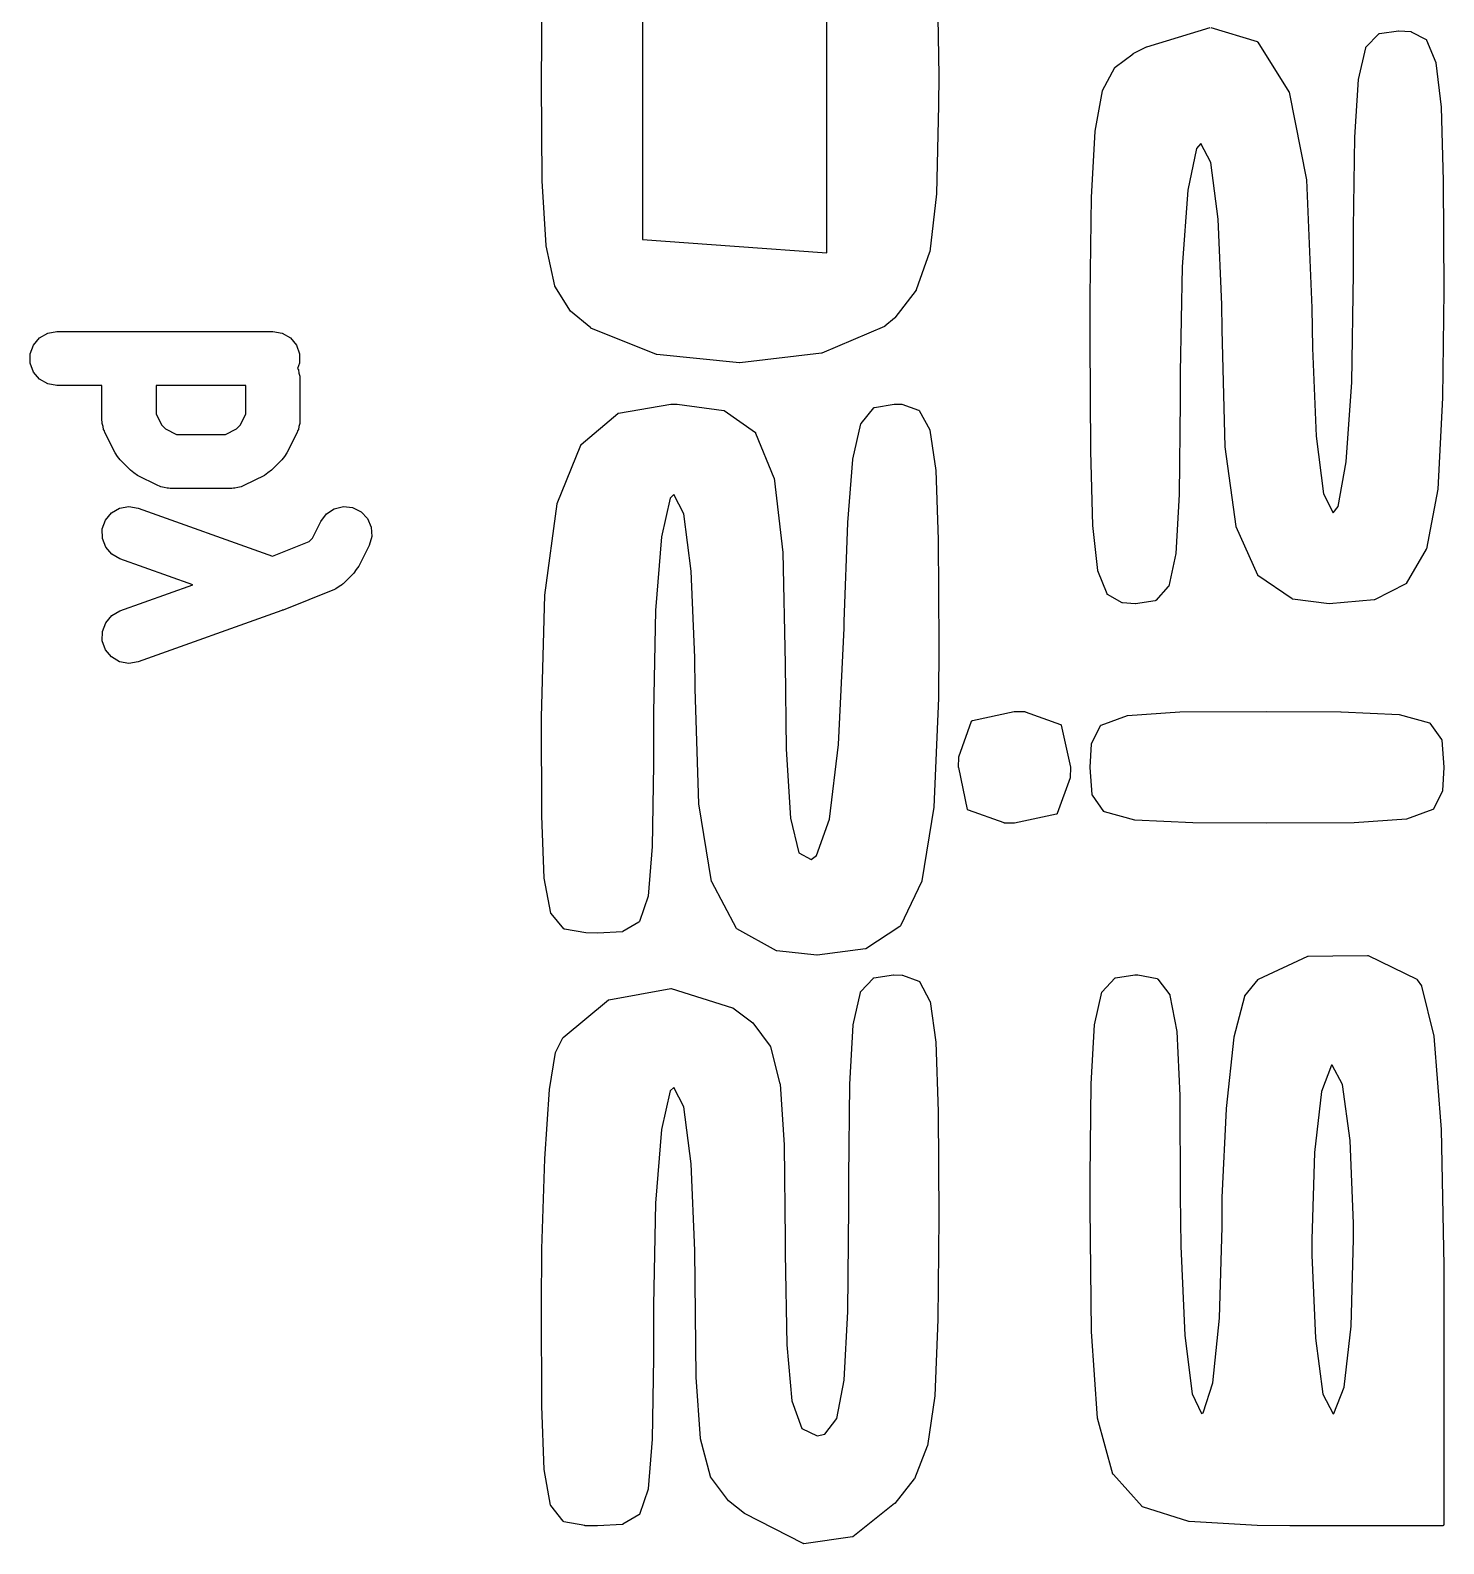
# Model space of a CAD drawing. Extents: x 91.3 to 189.8, y -113.5 to -60.4.
# Drawn here: x 112.87 to 119.41, y -92.52 to -85.52 of the extents above; entities that cross this region are included whole.
import ezdxf

# ---------------------------------------------------------------- set-up
doc = ezdxf.new("R2010")
doc.units = 0
doc.header["$MEASUREMENT"] = 0
doc.layers.add('BLACK', color=7, linetype='CONTINUOUS')

msp = doc.modelspace()

# ---------------------------------------------------------------- linework, layer by layer
at = {"layer": 'Black'}
for p, q in [((116.554, -86.5451), (116.554, -84.9069)), ((115.7, -84.9687), (115.7, -86.4833)), ((117.065, -85.2706), (117.072, -85.7259)), ((115.233, -85.7536), (115.237, -85.3755)), ((118.035, -85.5917), (118.328, -85.5029)), ((118.331, -85.5029), (118.546, -85.568)), ((119.111, -85.5307), (119.2, -85.5179)), ((119.2, -85.5179), (119.201, -85.5178)), ((119.2, -85.5179), (119.2, -85.5179)), ((119.201, -85.5178), (119.257, -85.5214)), ((118.546, -85.568), (118.546, -85.568)), ((118.546, -85.568), (118.546, -85.568)), ((118.546, -85.568), (118.546, -85.5684)), ((118.546, -85.5684), (118.547, -85.5688)), ((118.547, -85.5688), (118.547, -85.5688)), ((118.547, -85.5688), (118.547, -85.5689)), ((118.547, -85.5689), (118.548, -85.5695)), ((118.548, -85.5695), (118.548, -85.5701)), ((118.548, -85.5701), (118.548, -85.5701)), ((118.548, -85.5701), (118.548, -85.5701)), ((118.548, -85.5701), (118.692, -85.7999)), ((119.049, -85.5942), (119.108, -85.5322)), ((119.108, -85.5318), (119.109, -85.5313)), ((119.108, -85.5322), (119.108, -85.5318)), ((119.109, -85.5312), (119.11, -85.531)), ((119.109, -85.5313), (119.109, -85.5312)), ((119.109, -85.5312), (119.109, -85.5312)), ((119.11, -85.531), (119.111, -85.5307)), ((119.257, -85.5214), (119.257, -85.5215)), ((119.257, -85.5215), (119.257, -85.5215)), ((119.257, -85.5215), (119.258, -85.5217)), ((119.258, -85.5217), (119.258, -85.5218)), ((119.258, -85.5218), (119.258, -85.5219)), ((119.258, -85.5219), (119.259, -85.522)), ((119.259, -85.522), (119.327, -85.5584)), ((119.327, -85.5584), (119.328, -85.5589)), ((119.328, -85.5589), (119.328, -85.5594)), ((119.328, -85.5594), (119.328, -85.5594)), ((119.328, -85.5594), (119.328, -85.5594)), ((119.328, -85.5594), (119.329, -85.5602)), ((119.329, -85.5602), (119.329, -85.5609)), ((119.329, -85.5609), (119.372, -85.6646)), ((117.888, -85.6868), (117.972, -85.624)), ((117.972, -85.6235), (118.034, -85.592)), ((117.972, -85.6238), (117.972, -85.6235)), ((117.972, -85.624), (117.972, -85.6238)), ((118.034, -85.5919), (118.035, -85.5917)), ((118.034, -85.592), (118.034, -85.5919)), ((119.014, -85.7428), (119.048, -85.5965)), ((119.048, -85.5961), (119.049, -85.5957)), ((119.048, -85.5965), (119.048, -85.5961)), ((119.049, -85.5946), (119.049, -85.5942)), ((119.049, -85.5949), (119.049, -85.5946)), ((119.049, -85.5953), (119.049, -85.5949)), ((119.049, -85.5957), (119.049, -85.5953)), ((117.072, -85.726), (117.071, -85.8611)), ((117.072, -85.7259), (117.072, -85.726)), ((117.072, -85.726), (117.072, -85.726)), ((117.83, -85.7948), (117.886, -85.6884)), ((117.886, -85.6883), (117.887, -85.688)), ((117.886, -85.6884), (117.886, -85.6883)), ((117.887, -85.6871), (117.888, -85.687)), ((117.887, -85.6876), (117.887, -85.6871)), ((117.887, -85.688), (117.887, -85.6876)), ((117.888, -85.687), (117.888, -85.6868)), ((119.372, -85.6646), (119.373, -85.6653)), ((119.373, -85.6653), (119.373, -85.666)), ((119.373, -85.666), (119.397, -85.8711)), ((115.233, -85.7537), (115.233, -85.7536)), ((115.233, -85.7536), (115.233, -85.7536)), ((115.237, -86.212), (115.233, -85.7537)), ((117.796, -85.9829), (117.83, -85.7963)), ((117.83, -85.7955), (117.83, -85.7948)), ((117.83, -85.7963), (117.83, -85.7955)), ((118.692, -85.7999), (118.692, -85.8)), ((118.692, -85.8), (118.692, -85.8)), ((118.692, -85.8), (118.693, -85.8008)), ((118.693, -85.8008), (118.693, -85.8016)), ((118.997, -86.0093), (119.014, -85.7436)), ((119.014, -85.7432), (119.014, -85.7428)), ((119.014, -85.7436), (119.014, -85.7432)), ((117.071, -85.8612), (117.061, -86.272)), ((117.071, -85.8611), (117.071, -85.8612)), ((117.071, -85.8612), (117.071, -85.8612)), ((118.693, -85.8016), (118.693, -85.8016)), ((118.693, -85.8016), (118.693, -85.8016)), ((118.693, -85.8016), (118.774, -86.2071)), ((119.397, -85.8711), (119.396, -85.8713)), ((119.396, -85.8713), (119.397, -85.8715)), ((119.397, -85.8715), (119.407, -86.2119)), ((117.779, -86.287), (117.796, -85.9835)), ((117.796, -85.9832), (117.796, -85.9829)), ((117.796, -85.9835), (117.796, -85.9832)), ((118.992, -86.4297), (118.997, -86.0095)), ((118.997, -86.0094), (118.997, -86.0093)), ((118.997, -86.0095), (118.997, -86.0094)), ((118.264, -86.0618), (118.225, -86.2547)), ((118.285, -86.0394), (118.264, -86.0618)), ((118.331, -86.1279), (118.285, -86.0394)), ((118.365, -86.3899), (118.331, -86.1279)), ((115.237, -86.2121), (115.237, -86.212)), ((115.237, -86.2122), (115.237, -86.2121)), ((115.254, -86.5118), (115.237, -86.2122)), ((118.774, -86.2071), (118.774, -86.2075)), ((118.774, -86.2075), (118.774, -86.2078)), ((118.774, -86.2078), (118.799, -86.7998)), ((119.407, -86.2119), (119.407, -86.212)), ((119.407, -86.212), (119.407, -86.212)), ((119.407, -86.212), (119.409, -86.7217)), ((117.061, -86.2724), (117.03, -86.5409)), ((117.061, -86.272), (117.061, -86.2722)), ((117.061, -86.2722), (117.061, -86.2724)), ((117.773, -86.7444), (117.779, -86.2872)), ((117.779, -86.2871), (117.779, -86.287)), ((117.779, -86.2872), (117.779, -86.2871)), ((118.225, -86.2547), (118.199, -86.6095)), ((118.382, -86.7847), (118.365, -86.3899)), ((118.992, -86.4298), (118.992, -86.4297)), ((118.992, -86.4297), (118.992, -86.4297)), ((118.992, -86.6404), (118.992, -86.4298)), ((115.7, -86.4833), (116.127, -86.5143)), ((115.255, -86.5122), (115.254, -86.5118)), ((115.255, -86.5126), (115.255, -86.5122)), ((115.295, -86.6978), (115.255, -86.5126)), ((116.127, -86.5143), (116.554, -86.5451)), ((117.029, -86.542), (116.968, -86.7165)), ((117.03, -86.5409), (117.029, -86.5415)), ((117.029, -86.5415), (117.029, -86.542)), ((118.199, -86.6095), (118.189, -87.0976)), ((118.983, -87.1444), (118.992, -86.6404)), ((115.295, -86.6987), (115.295, -86.6978)), ((115.295, -86.6994), (115.295, -86.6987)), ((115.367, -86.8146), (115.295, -86.6994)), ((116.967, -86.7179), (116.868, -86.8467)), ((116.968, -86.7172), (116.967, -86.7179)), ((116.968, -86.7165), (116.968, -86.7172)), ((117.773, -86.9488), (117.773, -86.7444)), ((117.773, -86.7444), (117.773, -86.7444)), ((117.773, -86.7444), (117.773, -86.7444)), ((119.409, -86.7217), (119.404, -87.2155)), ((119.409, -86.7217), (119.409, -86.7217)), ((119.409, -86.7217), (119.409, -86.7217)), ((115.367, -86.8152), (115.367, -86.8146)), ((115.368, -86.8158), (115.367, -86.8152)), ((115.461, -86.8925), (115.368, -86.8158)), ((116.867, -86.8474), (116.822, -86.8855)), ((116.868, -86.8467), (116.867, -86.847)), ((116.867, -86.847), (116.867, -86.8474)), ((118.383, -86.9011), (118.382, -86.7847)), ((118.799, -86.7998), (118.799, -86.7999)), ((118.799, -86.7999), (118.799, -86.8)), ((118.799, -86.8), (118.801, -86.9864)), ((112.91, -86.939), (112.948, -86.9173)), ((112.948, -86.9173), (112.99, -86.9098)), ((112.99, -86.9098), (113.99, -86.9098)), ((113.99, -86.9098), (114.033, -86.9173)), ((114.033, -86.9173), (114.071, -86.939)), ((115.461, -86.8929), (115.461, -86.8925)), ((115.462, -86.8933), (115.461, -86.8929)), ((115.766, -87.0163), (115.462, -86.8933)), ((116.821, -86.8863), (116.53, -87.0101)), ((116.822, -86.8859), (116.821, -86.8863)), ((116.822, -86.8855), (116.822, -86.8859)), ((118.383, -86.9012), (118.383, -86.9011)), ((118.397, -87.4427), (118.383, -86.9012)), ((118.383, -86.9012), (118.383, -86.9012)), ((112.867, -87.0131), (112.882, -86.9723)), ((112.882, -86.9723), (112.91, -86.939)), ((114.071, -86.939), (114.099, -86.9723)), ((114.099, -86.9723), (114.113, -87.0131)), ((117.775, -87.4626), (117.773, -86.9488)), ((117.773, -86.9488), (117.773, -86.9488)), ((117.773, -86.9488), (117.773, -86.9488)), ((118.801, -86.9864), (118.818, -87.3937)), ((112.867, -87.0565), (112.867, -87.0131)), ((112.882, -87.0973), (112.867, -87.0565)), ((114.113, -87.0565), (114.104, -87.0813)), ((114.113, -87.0131), (114.113, -87.0565)), ((115.767, -87.0164), (115.766, -87.0163)), ((115.767, -87.0166), (115.767, -87.0164)), ((116.15, -87.0547), (115.767, -87.0166)), ((116.151, -87.0546), (116.15, -87.0546)), ((116.15, -87.0546), (116.15, -87.0547)), ((116.529, -87.0104), (116.151, -87.0546)), ((116.53, -87.0102), (116.529, -87.0104)), ((116.53, -87.0101), (116.53, -87.0102)), ((112.91, -87.1305), (112.882, -87.0973)), ((112.948, -87.1522), (112.91, -87.1305)), ((114.104, -87.0813), (114.108, -87.0872)), ((114.108, -87.0872), (114.11, -87.1017)), ((114.11, -87.1017), (114.115, -87.1157)), ((114.115, -87.1157), (114.114, -87.1229)), ((114.114, -87.1229), (114.115, -87.13)), ((114.115, -87.13), (114.115, -87.3205)), ((118.189, -87.0976), (118.189, -87.2312)), ((112.99, -87.1598), (112.948, -87.1522)), ((113.199, -87.1598), (112.99, -87.1598)), ((113.199, -87.3205), (113.199, -87.1598)), ((113.449, -87.1598), (113.449, -87.291)), ((113.865, -87.1598), (113.449, -87.1598)), ((113.865, -87.291), (113.865, -87.1598)), ((118.958, -87.5131), (118.983, -87.1444)), ((115.589, -87.2875), (115.832, -87.2451)), ((115.832, -87.2451), (115.833, -87.2451)), ((115.833, -87.2451), (115.833, -87.245)), ((115.833, -87.245), (115.86, -87.2452)), ((115.86, -87.2452), (115.86, -87.2453)), ((115.86, -87.2453), (115.861, -87.2452)), ((115.861, -87.2452), (116.077, -87.2746)), ((116.712, -87.3345), (116.772, -87.2627)), ((116.772, -87.2626), (116.773, -87.2619)), ((116.772, -87.2627), (116.772, -87.2626)), ((116.772, -87.2627), (116.772, -87.2627)), ((116.773, -87.2619), (116.774, -87.2615)), ((116.774, -87.2615), (116.775, -87.2612)), ((116.774, -87.2615), (116.774, -87.2615)), ((116.774, -87.2615), (116.774, -87.2615)), ((116.775, -87.2609), (116.866, -87.2451)), ((116.775, -87.2612), (116.775, -87.2609)), ((116.775, -87.2609), (116.775, -87.2609)), ((116.775, -87.2609), (116.775, -87.2609)), ((116.866, -87.2451), (116.867, -87.2451)), ((116.867, -87.2451), (116.867, -87.245)), ((116.867, -87.245), (116.9, -87.2461)), ((116.9, -87.2461), (116.901, -87.2462)), ((116.901, -87.2462), (116.901, -87.2463)), ((116.901, -87.2463), (116.978, -87.2729)), ((118.189, -87.2313), (118.185, -87.663)), ((118.189, -87.2312), (118.189, -87.2313)), ((118.189, -87.2313), (118.189, -87.2313)), ((119.404, -87.2157), (119.381, -87.6385)), ((119.404, -87.2155), (119.404, -87.2156)), ((119.404, -87.2156), (119.404, -87.2157)), ((113.2, -87.3276), (113.199, -87.3205)), ((113.2, -87.3348), (113.2, -87.3276)), ((113.204, -87.3488), (113.2, -87.3348)), ((113.449, -87.291), (113.474, -87.3417)), ((113.474, -87.3417), (113.493, -87.3606)), ((113.821, -87.3606), (113.84, -87.3417)), ((113.84, -87.3417), (113.865, -87.291)), ((114.115, -87.3348), (114.11, -87.3488)), ((114.115, -87.3205), (114.114, -87.3276)), ((114.114, -87.3276), (114.115, -87.3348)), ((115.416, -87.4328), (115.587, -87.2886)), ((115.587, -87.2884), (115.588, -87.2881)), ((115.587, -87.2886), (115.587, -87.2884)), ((115.588, -87.2878), (115.589, -87.2877)), ((115.588, -87.288), (115.588, -87.2878)), ((115.588, -87.2881), (115.588, -87.288)), ((115.589, -87.2877), (115.589, -87.2875)), ((116.077, -87.2746), (116.077, -87.2747)), ((116.077, -87.2747), (116.078, -87.2747)), ((116.078, -87.2747), (116.078, -87.275)), ((116.078, -87.275), (116.079, -87.2751)), ((116.079, -87.2751), (116.079, -87.2753)), ((116.079, -87.2753), (116.079, -87.2755)), ((116.079, -87.2755), (116.223, -87.3773)), ((116.674, -87.5006), (116.711, -87.3366)), ((116.711, -87.336), (116.712, -87.3355)), ((116.711, -87.3363), (116.711, -87.336)), ((116.711, -87.3366), (116.711, -87.3363)), ((116.712, -87.3347), (116.712, -87.3345)), ((116.712, -87.335), (116.712, -87.3347)), ((116.712, -87.3355), (116.712, -87.335)), ((116.978, -87.2729), (116.978, -87.273)), ((116.978, -87.273), (116.979, -87.273)), ((116.979, -87.273), (116.979, -87.2734)), ((116.979, -87.2734), (116.98, -87.2738)), ((116.98, -87.2738), (116.98, -87.2738)), ((116.98, -87.2738), (116.98, -87.2739)), ((116.98, -87.2739), (116.981, -87.2745)), ((116.981, -87.2745), (116.981, -87.2751)), ((116.981, -87.2751), (116.981, -87.2751)), ((116.981, -87.2751), (116.981, -87.2752)), ((116.981, -87.2752), (117.03, -87.3643)), ((113.206, -87.3632), (113.204, -87.3488)), ((113.21, -87.3695), (113.206, -87.3632)), ((113.212, -87.3764), (113.21, -87.3695)), ((113.26, -87.4716), (113.212, -87.3764)), ((113.493, -87.3606), (113.544, -87.386)), ((113.544, -87.386), (113.77, -87.386)), ((113.77, -87.386), (113.821, -87.3606)), ((114.102, -87.3764), (114.055, -87.4716)), ((114.104, -87.3695), (114.102, -87.3764)), ((114.108, -87.3632), (114.104, -87.3695)), ((114.11, -87.3488), (114.108, -87.3632)), ((116.223, -87.3773), (116.223, -87.3777)), ((116.223, -87.3777), (116.223, -87.378)), ((116.223, -87.378), (116.224, -87.3783)), ((116.224, -87.3783), (116.224, -87.3786)), ((116.224, -87.3786), (116.224, -87.3791)), ((116.224, -87.3791), (116.224, -87.3795)), ((116.224, -87.3795), (116.309, -87.5864)), ((117.03, -87.3643), (117.03, -87.3643)), ((117.03, -87.3643), (117.03, -87.3643)), ((117.03, -87.3643), (117.03, -87.3651)), ((117.03, -87.3651), (117.031, -87.3659)), ((117.031, -87.3659), (117.031, -87.3659)), ((117.031, -87.3659), (117.031, -87.366)), ((117.031, -87.366), (117.058, -87.5526)), ((118.818, -87.3937), (118.852, -87.6603)), ((113.271, -87.4877), (113.26, -87.4716)), ((114.055, -87.4716), (114.043, -87.4877)), ((115.306, -87.7056), (115.415, -87.4347)), ((115.415, -87.4337), (115.416, -87.4332)), ((115.415, -87.4341), (115.415, -87.4337)), ((115.415, -87.4344), (115.415, -87.4341)), ((115.415, -87.4347), (115.415, -87.4344)), ((115.416, -87.433), (115.416, -87.4328)), ((115.416, -87.4332), (115.416, -87.433)), ((117.775, -87.4627), (117.775, -87.4626)), ((117.775, -87.4626), (117.775, -87.4626)), ((117.785, -87.807), (117.775, -87.4627)), ((118.397, -87.443), (118.397, -87.4427)), ((118.397, -87.4433), (118.397, -87.443)), ((118.448, -87.8117), (118.397, -87.4433)), ((113.283, -87.5041), (113.271, -87.4877)), ((113.331, -87.5517), (113.283, -87.5041)), ((113.347, -87.5632), (113.331, -87.5517)), ((113.984, -87.5517), (113.967, -87.5632)), ((114.031, -87.5041), (113.984, -87.5517)), ((114.043, -87.4877), (114.031, -87.5041)), ((116.651, -87.794), (116.674, -87.5014)), ((116.674, -87.501), (116.674, -87.5006)), ((116.674, -87.5014), (116.674, -87.501)), ((118.92, -87.7193), (118.958, -87.5131)), ((113.363, -87.5751), (113.347, -87.5632)), ((113.458, -87.6228), (113.363, -87.5751)), ((113.951, -87.5751), (113.856, -87.6228)), ((113.967, -87.5632), (113.951, -87.5751)), ((116.309, -87.5864), (116.309, -87.587)), ((116.309, -87.587), (116.31, -87.5877)), ((116.31, -87.5877), (116.35, -87.9321)), ((117.058, -87.5526), (117.058, -87.5529)), ((117.058, -87.5529), (117.058, -87.5532)), ((117.058, -87.5532), (117.069, -87.8727)), ((113.465, -87.6248), (113.458, -87.6228)), ((113.471, -87.6284), (113.465, -87.6248)), ((113.486, -87.631), (113.471, -87.6284)), ((113.5, -87.6351), (113.486, -87.631)), ((113.507, -87.6347), (113.5, -87.6351)), ((113.514, -87.636), (113.507, -87.6347)), ((113.8, -87.636), (113.514, -87.636)), ((113.807, -87.6347), (113.8, -87.636)), ((113.814, -87.6351), (113.807, -87.6347)), ((113.828, -87.631), (113.814, -87.6351)), ((113.843, -87.6284), (113.828, -87.631)), ((113.849, -87.6248), (113.843, -87.6284)), ((113.856, -87.6228), (113.849, -87.6248)), ((115.829, -87.6806), (115.788, -87.8599)), ((115.846, -87.6645), (115.829, -87.6806)), ((115.892, -87.7538), (115.846, -87.6645)), ((118.185, -87.6633), (118.169, -87.9365)), ((118.185, -87.663), (118.185, -87.6631)), ((118.185, -87.6631), (118.185, -87.6633)), ((118.852, -87.6603), (118.897, -87.7488)), ((119.381, -87.6391), (119.329, -87.915)), ((119.381, -87.6385), (119.381, -87.6388)), ((119.381, -87.6388), (119.381, -87.6391)), ((113.215, -87.7824), (113.243, -87.749)), ((113.243, -87.749), (113.28, -87.7271)), ((113.28, -87.7271), (113.323, -87.7193)), ((113.323, -87.7193), (113.366, -87.7266)), ((113.366, -87.7266), (113.988, -87.9488)), ((114.212, -87.7884), (114.238, -87.7535)), ((114.238, -87.7535), (114.274, -87.7296)), ((114.274, -87.7296), (114.316, -87.7195)), ((114.316, -87.7195), (114.359, -87.7245)), ((114.359, -87.7245), (114.398, -87.7439)), ((114.398, -87.7439), (114.428, -87.7754)), ((115.249, -88.1294), (115.306, -87.7067)), ((115.306, -87.7062), (115.306, -87.7056)), ((115.306, -87.7067), (115.306, -87.7062)), ((115.926, -88.0178), (115.892, -87.7538)), ((118.897, -87.7488), (118.92, -87.7193)), ((113.2, -87.8233), (113.215, -87.7824)), ((113.201, -87.8667), (113.2, -87.8233)), ((114.173, -87.8655), (114.212, -87.7884)), ((114.428, -87.7754), (114.445, -87.8152)), ((114.445, -87.8152), (114.448, -87.8586)), ((116.634, -88.2516), (116.651, -87.7942)), ((116.651, -87.7941), (116.651, -87.794)), ((116.651, -87.7942), (116.651, -87.7941)), ((117.785, -87.8072), (117.785, -87.807)), ((117.785, -87.8074), (117.785, -87.8072)), ((117.808, -88.016), (117.785, -87.8074)), ((118.449, -87.8124), (118.448, -87.8117)), ((118.449, -87.8131), (118.449, -87.8124)), ((118.548, -88.0369), (118.449, -87.8131)), ((113.216, -87.9074), (113.201, -87.8667)), ((113.988, -87.9488), (114.158, -87.8806)), ((114.158, -87.8806), (114.173, -87.8655)), ((114.436, -87.9002), (114.388, -87.9954)), ((114.448, -87.8586), (114.436, -87.9002)), ((115.788, -87.8599), (115.761, -88.2007)), ((117.069, -87.8727), (117.069, -87.8727)), ((117.069, -87.8727), (117.069, -87.8728)), ((117.069, -87.8728), (117.072, -88.3603)), ((113.244, -87.9405), (113.216, -87.9074)), ((113.282, -87.962), (113.244, -87.9405)), ((113.619, -88.0824), (113.282, -87.962)), ((116.35, -87.9321), (116.35, -87.9324)), ((116.35, -87.9324), (116.35, -87.9326)), ((116.35, -87.9326), (116.361, -88.4471)), ((118.169, -87.9373), (118.136, -88.088)), ((118.169, -87.9365), (118.169, -87.9369)), ((118.169, -87.9369), (118.169, -87.9373)), ((119.328, -87.9166), (119.235, -88.0759)), ((119.329, -87.9158), (119.328, -87.9166)), ((119.329, -87.915), (119.329, -87.9158)), ((114.364, -88.0279), (114.317, -88.0755)), ((114.376, -88.0115), (114.364, -88.0279)), ((114.388, -87.9954), (114.376, -88.0115)), ((115.943, -88.4182), (115.926, -88.0178)), ((117.808, -88.0166), (117.808, -88.016)), ((117.808, -88.0173), (117.808, -88.0166)), ((117.851, -88.1238), (117.808, -88.0173)), ((118.548, -88.0373), (118.548, -88.0369)), ((118.548, -88.0378), (118.548, -88.0373)), ((118.548, -88.038), (118.548, -88.0378)), ((118.549, -88.0383), (118.548, -88.038)), ((118.549, -88.0386), (118.549, -88.0383)), ((118.549, -88.039), (118.549, -88.0386)), ((118.707, -88.1467), (118.549, -88.039)), ((113.282, -88.2028), (113.619, -88.0824)), ((114.275, -88.1032), (114.037, -88.1984)), ((114.278, -88.1013), (114.275, -88.1032)), ((114.281, -88.1004), (114.278, -88.1013)), ((114.296, -88.09), (114.281, -88.1004)), ((114.312, -88.0803), (114.296, -88.09)), ((114.314, -88.0776), (114.312, -88.0803)), ((114.317, -88.0755), (114.314, -88.0776)), ((118.134, -88.0903), (118.076, -88.1544)), ((118.135, -88.09), (118.134, -88.0903)), ((118.136, -88.088), (118.135, -88.0884)), ((118.135, -88.0884), (118.135, -88.0889)), ((118.135, -88.0889), (118.135, -88.0892)), ((118.135, -88.0892), (118.135, -88.0896)), ((118.135, -88.0896), (118.135, -88.09)), ((119.233, -88.0779), (119.089, -88.1512)), ((119.234, -88.0775), (119.233, -88.0779)), ((119.235, -88.0768), (119.234, -88.077)), ((119.234, -88.077), (119.234, -88.0773)), ((119.234, -88.0773), (119.234, -88.0775)), ((119.235, -88.0759), (119.235, -88.0764)), ((119.235, -88.0764), (119.235, -88.0768)), ((115.233, -88.6949), (115.249, -88.1299)), ((115.249, -88.1297), (115.249, -88.1294)), ((115.249, -88.1299), (115.249, -88.1297)), ((117.851, -88.1245), (117.851, -88.1238)), ((117.851, -88.1252), (117.851, -88.1245)), ((117.851, -88.1253), (117.851, -88.1252)), ((117.851, -88.1252), (117.851, -88.1252)), ((117.852, -88.1258), (117.851, -88.1253)), ((117.853, -88.1263), (117.852, -88.1258)), ((117.92, -88.1645), (117.853, -88.1263)), ((117.92, -88.1646), (117.92, -88.1645)), ((117.92, -88.1648), (117.92, -88.1646)), ((117.921, -88.1649), (117.92, -88.1648)), ((117.921, -88.1651), (117.921, -88.1649)), ((117.922, -88.1652), (117.921, -88.1651)), ((117.921, -88.1651), (117.921, -88.1651)), ((117.981, -88.1694), (117.922, -88.1652)), ((117.982, -88.1693), (117.981, -88.1693)), ((117.981, -88.1693), (117.981, -88.1694)), ((118.073, -88.156), (117.982, -88.1693)), ((118.074, -88.1555), (118.073, -88.1557)), ((118.073, -88.1557), (118.073, -88.156)), ((118.075, -88.1549), (118.074, -88.1554)), ((118.074, -88.1554), (118.074, -88.1554)), ((118.074, -88.1554), (118.074, -88.1555)), ((118.076, -88.1544), (118.075, -88.1549)), ((118.707, -88.1469), (118.707, -88.1467)), ((118.707, -88.1471), (118.707, -88.1469)), ((118.708, -88.1472), (118.707, -88.1471)), ((118.709, -88.1475), (118.708, -88.1472)), ((118.709, -88.1476), (118.709, -88.1475)), ((118.709, -88.1475), (118.709, -88.1475)), ((118.878, -88.1694), (118.709, -88.1476)), ((118.879, -88.1693), (118.878, -88.1694)), ((119.087, -88.1517), (118.879, -88.1694)), ((118.879, -88.1694), (118.879, -88.1693)), ((119.088, -88.1515), (119.087, -88.1517)), ((119.087, -88.1517), (119.087, -88.1517)), ((119.087, -88.1517), (119.087, -88.1517)), ((119.089, -88.1512), (119.088, -88.1513)), ((119.088, -88.1513), (119.088, -88.1515)), ((119.089, -88.1512), (119.089, -88.1512)), ((113.216, -88.2573), (113.244, -88.2242)), ((113.244, -88.2242), (113.282, -88.2028)), ((114.032, -88.2001), (113.366, -88.4382)), ((114.033, -88.1997), (114.032, -88.2001)), ((114.034, -88.1996), (114.033, -88.1997)), ((114.035, -88.1988), (114.034, -88.1996)), ((114.037, -88.1984), (114.035, -88.1988)), ((115.761, -88.2007), (115.751, -88.6725)), ((116.634, -88.2517), (116.634, -88.2516)), ((116.634, -88.2516), (116.634, -88.2516)), ((116.634, -88.283), (116.634, -88.2517)), ((113.2, -88.3414), (113.201, -88.298)), ((113.201, -88.298), (113.216, -88.2573)), ((116.608, -88.82), (116.634, -88.283)), ((113.215, -88.3823), (113.2, -88.3414)), ((113.243, -88.4157), (113.215, -88.3823)), ((117.072, -88.3604), (117.07, -88.6067)), ((117.072, -88.3603), (117.072, -88.3603)), ((117.072, -88.3603), (117.072, -88.3604)), ((113.28, -88.4377), (113.243, -88.4157)), ((113.323, -88.4455), (113.28, -88.4377)), ((113.366, -88.4382), (113.323, -88.4455)), ((115.944, -88.5636), (115.943, -88.4182)), ((116.361, -88.4471), (116.361, -88.4471)), ((116.361, -88.4471), (116.361, -88.4471)), ((116.361, -88.4471), (116.365, -88.8417)), ((115.944, -88.5637), (115.944, -88.5636)), ((115.944, -88.5636), (115.944, -88.5636)), ((115.961, -89.0948), (115.944, -88.5637)), ((115.751, -88.6725), (115.751, -88.9155)), ((117.07, -88.6069), (117.049, -89.11)), ((117.07, -88.6067), (117.07, -88.6068)), ((117.07, -88.6068), (117.07, -88.6069)), ((117.228, -88.7095), (117.421, -88.6675)), ((117.421, -88.6675), (117.422, -88.6675)), ((117.422, -88.6675), (117.423, -88.6674)), ((117.423, -88.6674), (117.469, -88.6685)), ((117.469, -88.6685), (117.47, -88.6686)), ((117.47, -88.6686), (117.471, -88.6688)), ((117.471, -88.6688), (117.636, -88.7283)), ((117.946, -88.6869), (118.187, -88.6701)), ((118.187, -88.6701), (118.187, -88.6701)), ((118.187, -88.6701), (118.188, -88.6701)), ((118.188, -88.6701), (118.591, -88.6674)), ((118.591, -88.6674), (118.591, -88.6674)), ((118.591, -88.6674), (118.591, -88.6674)), ((118.591, -88.6674), (118.933, -88.6689)), ((118.933, -88.6689), (118.933, -88.669)), ((118.933, -88.669), (118.934, -88.6689)), ((118.934, -88.6689), (119.202, -88.6822)), ((115.233, -88.695), (115.233, -88.6949)), ((115.233, -88.6949), (115.233, -88.6949)), ((115.235, -89.1499), (115.233, -88.695)), ((117.165, -88.8779), (117.224, -88.7127)), ((117.224, -88.7127), (117.225, -88.712)), ((117.225, -88.7112), (117.226, -88.7107)), ((117.225, -88.7113), (117.225, -88.7112)), ((117.225, -88.7112), (117.225, -88.7112)), ((117.225, -88.712), (117.225, -88.7113)), ((117.226, -88.7101), (117.227, -88.71)), ((117.226, -88.7107), (117.226, -88.7101)), ((117.226, -88.7101), (117.226, -88.7101)), ((117.227, -88.7098), (117.228, -88.7095)), ((117.227, -88.71), (117.227, -88.7098)), ((117.636, -88.7283), (117.637, -88.7287)), ((117.637, -88.7287), (117.637, -88.7291)), ((117.637, -88.7291), (117.638, -88.7292)), ((117.638, -88.7292), (117.638, -88.7292)), ((117.638, -88.7292), (117.638, -88.7298)), ((117.638, -88.7298), (117.639, -88.7304)), ((117.639, -88.7304), (117.639, -88.7305)), ((117.639, -88.7305), (117.639, -88.7305)), ((117.639, -88.7305), (117.639, -88.7313)), ((117.639, -88.7313), (117.639, -88.732)), ((117.639, -88.732), (117.681, -88.9253)), ((117.778, -88.8171), (117.821, -88.7334)), ((117.821, -88.7326), (117.822, -88.732)), ((117.821, -88.7331), (117.821, -88.7326)), ((117.821, -88.7333), (117.821, -88.7331)), ((117.821, -88.7334), (117.821, -88.7333)), ((117.822, -88.7318), (117.823, -88.7314)), ((117.822, -88.7319), (117.822, -88.7318)), ((117.822, -88.732), (117.822, -88.7319)), ((117.823, -88.731), (117.824, -88.7309)), ((117.823, -88.7314), (117.823, -88.731)), ((117.823, -88.731), (117.823, -88.731)), ((117.824, -88.7309), (117.945, -88.6872)), ((117.945, -88.687), (117.946, -88.6869)), ((117.945, -88.6872), (117.945, -88.687)), ((119.202, -88.6822), (119.202, -88.6823)), ((119.202, -88.6823), (119.203, -88.6823)), ((119.203, -88.6823), (119.343, -88.7202)), ((119.343, -88.7202), (119.343, -88.7205)), ((119.343, -88.7205), (119.344, -88.7209)), ((119.344, -88.7209), (119.344, -88.7209)), ((119.344, -88.7209), (119.344, -88.7209)), ((119.344, -88.7209), (119.345, -88.7215)), ((119.345, -88.7215), (119.345, -88.7221)), ((119.345, -88.7221), (119.399, -88.7975)), ((119.399, -88.7975), (119.399, -88.798)), ((119.399, -88.798), (119.4, -88.7984)), ((119.4, -88.7984), (119.4, -88.7988)), ((119.4, -88.7988), (119.4, -88.7991)), ((119.4, -88.7991), (119.4, -88.7996)), ((119.4, -88.7996), (119.4, -88.8001)), ((119.4, -88.8001), (119.409, -88.9261)), ((116.365, -88.8417), (116.385, -89.1616)), ((116.566, -89.1666), (116.608, -88.82)), ((117.163, -88.9263), (117.164, -88.8795)), ((117.164, -88.8795), (117.165, -88.8787)), ((117.165, -88.8787), (117.165, -88.8779)), ((117.773, -88.9262), (117.778, -88.8191)), ((117.778, -88.8173), (117.778, -88.8171)), ((117.778, -88.8174), (117.778, -88.8173)), ((117.778, -88.8181), (117.778, -88.8174)), ((117.778, -88.8188), (117.778, -88.8181)), ((117.778, -88.8189), (117.778, -88.8188)), ((117.778, -88.8191), (117.778, -88.8189)), ((115.751, -88.9156), (115.746, -89.2927)), ((115.751, -88.9155), (115.751, -88.9155)), ((115.751, -88.9155), (115.751, -88.9156)), ((117.163, -88.9269), (117.163, -88.9263)), ((117.164, -88.9275), (117.163, -88.9269)), ((117.205, -89.1208), (117.164, -88.9275)), ((117.681, -88.9265), (117.68, -88.9733)), ((117.681, -88.9253), (117.681, -88.9259)), ((117.681, -88.9259), (117.681, -88.9265)), ((117.773, -88.9265), (117.773, -88.9262)), ((117.773, -88.9267), (117.773, -88.9265)), ((117.782, -89.0527), (117.773, -88.9267)), ((119.409, -88.9266), (119.404, -89.0337)), ((119.409, -88.9261), (119.409, -88.9263)), ((119.409, -88.9263), (119.409, -88.9266)), ((117.68, -88.9749), (117.62, -89.1401)), ((117.68, -88.9733), (117.68, -88.9741)), ((117.68, -88.9741), (117.68, -88.9749)), ((117.782, -89.0532), (117.782, -89.0527)), ((117.782, -89.0537), (117.782, -89.0532)), ((117.782, -89.054), (117.782, -89.0537)), ((117.782, -89.0544), (117.782, -89.054)), ((117.782, -89.0548), (117.782, -89.0544)), ((117.783, -89.0553), (117.782, -89.0548)), ((117.836, -89.1307), (117.783, -89.0553)), ((119.403, -89.0357), (119.361, -89.1194)), ((119.404, -89.034), (119.403, -89.0347)), ((119.403, -89.0347), (119.403, -89.0354)), ((119.403, -89.0354), (119.403, -89.0355)), ((119.403, -89.0355), (119.403, -89.0357)), ((119.404, -89.0337), (119.404, -89.0339)), ((119.404, -89.0339), (119.404, -89.034)), ((115.235, -89.15), (115.235, -89.1499)), ((115.235, -89.1501), (115.235, -89.15)), ((115.246, -89.4393), (115.235, -89.1501)), ((115.961, -89.0951), (115.961, -89.0948)), ((115.961, -89.0954), (115.961, -89.0951)), ((116.02, -89.4544), (115.961, -89.0954)), ((116.385, -89.1616), (116.424, -89.3227)), ((117.049, -89.1106), (116.994, -89.4516)), ((117.049, -89.11), (117.049, -89.1103)), ((117.049, -89.1103), (117.049, -89.1106)), ((117.206, -89.1215), (117.205, -89.1208)), ((117.206, -89.1223), (117.206, -89.1215)), ((117.206, -89.1224), (117.206, -89.1223)), ((117.206, -89.1223), (117.206, -89.1223)), ((117.207, -89.123), (117.206, -89.1224)), ((117.207, -89.1236), (117.207, -89.123)), ((117.207, -89.1237), (117.207, -89.1236)), ((117.207, -89.1236), (117.207, -89.1236)), ((117.208, -89.1241), (117.207, -89.1237)), ((117.209, -89.1244), (117.208, -89.1241)), ((117.374, -89.184), (117.209, -89.1244)), ((117.617, -89.1433), (117.423, -89.1853)), ((117.618, -89.143), (117.617, -89.1433)), ((117.619, -89.1421), (117.618, -89.1427)), ((117.618, -89.1427), (117.618, -89.1427)), ((117.618, -89.1427), (117.618, -89.1428)), ((117.618, -89.1428), (117.618, -89.143)), ((117.62, -89.1416), (117.619, -89.1421)), ((117.62, -89.1401), (117.62, -89.1408)), ((117.62, -89.1408), (117.62, -89.1415)), ((117.62, -89.1415), (117.62, -89.1416)), ((117.62, -89.1416), (117.62, -89.1416)), ((117.837, -89.1313), (117.836, -89.1307)), ((117.837, -89.1319), (117.837, -89.1313)), ((117.838, -89.1322), (117.837, -89.1319)), ((117.837, -89.1319), (117.837, -89.1319)), ((117.837, -89.1319), (117.837, -89.1319)), ((117.839, -89.1326), (117.838, -89.1322)), ((117.979, -89.1705), (117.839, -89.1326)), ((119.358, -89.1219), (119.237, -89.1656)), ((119.359, -89.1214), (119.358, -89.1218)), ((119.358, -89.1218), (119.358, -89.1218)), ((119.358, -89.1218), (119.358, -89.1219)), ((119.36, -89.121), (119.359, -89.1214)), ((119.361, -89.1197), (119.36, -89.1202)), ((119.36, -89.1202), (119.36, -89.1208)), ((119.36, -89.1208), (119.36, -89.1209)), ((119.36, -89.1209), (119.36, -89.121)), ((119.361, -89.1194), (119.361, -89.1195)), ((119.361, -89.1195), (119.361, -89.1197)), ((116.506, -89.3348), (116.566, -89.1666)), ((117.375, -89.1842), (117.374, -89.184)), ((117.375, -89.1843), (117.375, -89.1842)), ((117.422, -89.1854), (117.375, -89.1843)), ((117.423, -89.1853), (117.422, -89.1854)), ((117.423, -89.1853), (117.423, -89.1853)), ((117.98, -89.1705), (117.979, -89.1705)), ((117.98, -89.1706), (117.98, -89.1705)), ((118.248, -89.1839), (117.98, -89.1706)), ((118.248, -89.1839), (118.248, -89.1838)), ((118.248, -89.1838), (118.248, -89.1839)), ((118.591, -89.1854), (118.248, -89.1839)), ((118.994, -89.1827), (118.591, -89.1854)), ((118.591, -89.1854), (118.591, -89.1854)), ((118.591, -89.1854), (118.591, -89.1854)), ((119.236, -89.1659), (118.994, -89.1827)), ((118.994, -89.1827), (118.994, -89.1827)), ((118.994, -89.1827), (118.994, -89.1827)), ((119.237, -89.1656), (119.236, -89.1658)), ((119.236, -89.1658), (119.236, -89.1659)), ((115.746, -89.2931), (115.727, -89.5219)), ((115.746, -89.2927), (115.746, -89.2929)), ((115.746, -89.2929), (115.746, -89.2931)), ((116.424, -89.3227), (116.482, -89.3525)), ((116.482, -89.3525), (116.506, -89.3348)), ((115.246, -89.4397), (115.246, -89.4393)), ((115.246, -89.4401), (115.246, -89.4397)), ((115.277, -89.6012), (115.246, -89.4401)), ((116.02, -89.4551), (116.02, -89.4544)), ((116.021, -89.4559), (116.02, -89.4551)), ((116.135, -89.6718), (116.021, -89.4559)), ((116.994, -89.453), (116.894, -89.6607)), ((116.994, -89.4516), (116.994, -89.4523)), ((116.994, -89.4523), (116.994, -89.453)), ((115.727, -89.5231), (115.686, -89.6406)), ((115.727, -89.5219), (115.727, -89.5225)), ((115.727, -89.5225), (115.727, -89.5231)), ((115.277, -89.6015), (115.277, -89.6012)), ((115.277, -89.6019), (115.277, -89.6015)), ((115.277, -89.6023), (115.277, -89.6019)), ((115.277, -89.6028), (115.277, -89.6023)), ((115.277, -89.6031), (115.277, -89.6028)), ((115.278, -89.6034), (115.277, -89.6031)), ((115.337, -89.6739), (115.278, -89.6034)), ((115.684, -89.6432), (115.61, -89.6865)), ((115.685, -89.6421), (115.684, -89.6427)), ((115.684, -89.6427), (115.684, -89.6432)), ((115.684, -89.6432), (115.684, -89.6432)), ((115.684, -89.6432), (115.684, -89.6432)), ((115.686, -89.6406), (115.685, -89.6414)), ((115.685, -89.6414), (115.685, -89.6421)), ((115.685, -89.6421), (115.685, -89.6421)), ((115.685, -89.6421), (115.685, -89.6421)), ((115.686, -89.6406), (115.686, -89.6406)), ((115.686, -89.6406), (115.686, -89.6406)), ((115.338, -89.6744), (115.337, -89.6739)), ((115.338, -89.675), (115.338, -89.6744)), ((115.339, -89.6752), (115.338, -89.675)), ((115.338, -89.675), (115.338, -89.675)), ((115.338, -89.675), (115.338, -89.675)), ((115.34, -89.6756), (115.339, -89.6752)), ((115.438, -89.6929), (115.34, -89.6756)), ((115.439, -89.6929), (115.438, -89.6929)), ((115.438, -89.6929), (115.438, -89.6929)), ((115.492, -89.6934), (115.439, -89.6929)), ((115.608, -89.6872), (115.492, -89.6934)), ((115.492, -89.6934), (115.492, -89.6934)), ((115.492, -89.6934), (115.492, -89.6934)), ((115.609, -89.6869), (115.608, -89.6871)), ((115.608, -89.6871), (115.608, -89.6871)), ((115.608, -89.6871), (115.608, -89.6872)), ((115.61, -89.6865), (115.609, -89.6866)), ((115.609, -89.6866), (115.609, -89.6868)), ((115.609, -89.6868), (115.609, -89.6869)), ((116.136, -89.6722), (116.135, -89.6718)), ((116.136, -89.6727), (116.136, -89.6722)), ((116.136, -89.6729), (116.136, -89.6727)), ((116.137, -89.6731), (116.136, -89.6729)), ((116.137, -89.6734), (116.137, -89.6731)), ((116.137, -89.6738), (116.137, -89.6734)), ((116.321, -89.7755), (116.137, -89.6738)), ((116.892, -89.6627), (116.735, -89.7661)), ((116.893, -89.6621), (116.892, -89.6624)), ((116.892, -89.6624), (116.892, -89.6627)), ((116.894, -89.6607), (116.893, -89.6611)), ((116.893, -89.6611), (116.893, -89.6615)), ((116.893, -89.6615), (116.893, -89.6618)), ((116.893, -89.6618), (116.893, -89.6621)), ((116.321, -89.7756), (116.321, -89.7755)), ((116.322, -89.7759), (116.321, -89.7756)), ((116.321, -89.7756), (116.321, -89.7756)), ((116.323, -89.7761), (116.322, -89.7759)), ((116.507, -89.795), (116.323, -89.7761)), ((116.323, -89.7761), (116.323, -89.7761)), ((116.323, -89.7761), (116.323, -89.7761)), ((116.733, -89.7669), (116.509, -89.795)), ((116.734, -89.7668), (116.733, -89.7668)), ((116.733, -89.7668), (116.733, -89.7669)), ((116.735, -89.7664), (116.734, -89.7666)), ((116.734, -89.7666), (116.734, -89.7668)), ((116.735, -89.7661), (116.735, -89.7662)), ((116.735, -89.7662), (116.735, -89.7664)), ((116.508, -89.7949), (116.507, -89.795)), ((116.509, -89.795), (116.508, -89.7949)), ((118.551, -89.9064), (118.78, -89.8004)), ((118.78, -89.8002), (118.781, -89.8001)), ((118.78, -89.8003), (118.78, -89.8002)), ((118.78, -89.8004), (118.78, -89.8003)), ((118.781, -89.8001), (118.782, -89.7999)), ((118.782, -89.7999), (118.896, -89.7988)), ((118.782, -89.7999), (118.782, -89.7999)), ((118.782, -89.7999), (118.782, -89.7999)), ((118.896, -89.7988), (119.056, -89.7972)), ((119.056, -89.7972), (119.057, -89.7973)), ((119.057, -89.7973), (119.057, -89.7973)), ((119.057, -89.7973), (119.058, -89.7974)), ((119.058, -89.7974), (119.058, -89.7975)), ((119.058, -89.7975), (119.058, -89.7977)), ((119.058, -89.7977), (119.059, -89.7977)), ((119.059, -89.7977), (119.284, -89.9074)), ((116.71, -89.9657), (116.769, -89.9016)), ((116.769, -89.9016), (116.77, -89.9011)), ((116.77, -89.9011), (116.771, -89.9006)), ((116.771, -89.9003), (116.772, -89.9)), ((116.771, -89.9005), (116.771, -89.9003)), ((116.771, -89.9006), (116.771, -89.9005)), ((116.771, -89.9006), (116.771, -89.9006)), ((116.772, -89.9), (116.863, -89.8867)), ((116.863, -89.8867), (116.864, -89.8866)), ((116.863, -89.8867), (116.863, -89.8867)), ((116.864, -89.8866), (116.902, -89.888)), ((116.902, -89.888), (116.903, -89.8881)), ((116.903, -89.8881), (116.904, -89.8883)), ((116.904, -89.8883), (116.98, -89.9159)), ((116.98, -89.9159), (116.98, -89.916)), ((116.98, -89.916), (116.98, -89.916)), ((116.98, -89.916), (116.981, -89.9164)), ((116.981, -89.9164), (116.981, -89.9168)), ((116.981, -89.9168), (116.982, -89.9168)), ((116.982, -89.9168), (116.982, -89.9169)), ((116.982, -89.9169), (116.982, -89.9175)), ((116.982, -89.9175), (116.983, -89.9181)), ((116.983, -89.9181), (116.983, -89.9182)), ((116.983, -89.9182), (116.983, -89.9183)), ((116.983, -89.9183), (117.031, -90.0086)), ((117.828, -89.9653), (117.887, -89.9015)), ((117.887, -89.9015), (117.888, -89.901)), ((117.888, -89.9005), (117.889, -89.9002)), ((117.888, -89.901), (117.888, -89.9005)), ((117.888, -89.9005), (117.888, -89.9005)), ((117.888, -89.9005), (117.888, -89.9005)), ((117.889, -89.9002), (117.89, -89.9)), ((117.89, -89.9), (117.98, -89.8867)), ((117.98, -89.8867), (117.981, -89.8867)), ((117.981, -89.8867), (117.981, -89.8866)), ((117.981, -89.8866), (117.992, -89.8867)), ((117.992, -89.8867), (117.993, -89.8868)), ((117.993, -89.8868), (117.993, -89.8868)), ((117.993, -89.8868), (118.082, -89.9043)), ((118.082, -89.9043), (118.082, -89.9043)), ((118.082, -89.9043), (118.082, -89.9043)), ((118.082, -89.9043), (118.083, -89.9046)), ((118.083, -89.9046), (118.084, -89.9049)), ((118.084, -89.9049), (118.084, -89.9049)), ((118.084, -89.9049), (118.084, -89.905)), ((118.084, -89.905), (118.084, -89.9055)), ((118.084, -89.9055), (118.085, -89.9061)), ((118.085, -89.9061), (118.085, -89.9061)), ((118.085, -89.9061), (118.085, -89.9061)), ((118.085, -89.9061), (118.141, -89.9797)), ((118.489, -89.9834), (118.55, -89.9078)), ((118.55, -89.9074), (118.551, -89.907)), ((118.55, -89.9076), (118.55, -89.9074)), ((118.55, -89.9078), (118.55, -89.9076)), ((118.551, -89.9065), (118.551, -89.9064)), ((118.551, -89.9066), (118.551, -89.9065)), ((118.551, -89.907), (118.551, -89.9066)), ((119.284, -89.9074), (119.284, -89.9077)), ((119.284, -89.9077), (119.285, -89.9078)), ((119.285, -89.9078), (119.285, -89.9082)), ((119.285, -89.9082), (119.285, -89.9084)), ((119.285, -89.9084), (119.286, -89.9088)), ((119.286, -89.9088), (119.286, -89.9091)), ((119.286, -89.9091), (119.306, -89.9375)), ((115.333, -90.1771), (115.543, -90.0029)), ((115.543, -90.0025), (115.544, -90.0023)), ((115.543, -90.0027), (115.543, -90.0025)), ((115.543, -90.0029), (115.543, -90.0027)), ((115.544, -90.002), (115.545, -90.0019)), ((115.544, -90.0021), (115.544, -90.002)), ((115.544, -90.0023), (115.544, -90.0021)), ((115.545, -90.0019), (115.831, -89.9494)), ((115.831, -89.9494), (115.832, -89.9494)), ((115.832, -89.9494), (115.832, -89.9493)), ((115.832, -89.9493), (115.832, -89.9494)), ((115.832, -89.9494), (115.833, -89.9494)), ((115.833, -89.9494), (115.833, -89.9495)), ((115.833, -89.9495), (115.834, -89.9495)), ((115.834, -89.9495), (116.117, -90.0389)), ((116.676, -90.1187), (116.709, -89.968)), ((116.709, -89.9676), (116.71, -89.9671)), ((116.709, -89.968), (116.709, -89.9676)), ((116.71, -89.966), (116.71, -89.9657)), ((116.71, -89.9664), (116.71, -89.966)), ((116.71, -89.9668), (116.71, -89.9664)), ((116.71, -89.9671), (116.71, -89.9668)), ((117.793, -90.1177), (117.827, -89.9676)), ((117.827, -89.9668), (117.828, -89.9664)), ((117.827, -89.9672), (117.827, -89.9668)), ((117.827, -89.9676), (117.827, -89.9672)), ((117.828, -89.9657), (117.828, -89.9653)), ((117.828, -89.966), (117.828, -89.9657)), ((117.828, -89.9664), (117.828, -89.966)), ((118.141, -89.9797), (118.141, -89.98)), ((118.141, -89.98), (118.142, -89.9802)), ((118.142, -89.9802), (118.142, -89.9807)), ((118.142, -89.9807), (118.142, -89.9813)), ((118.142, -89.9813), (118.142, -89.9815)), ((118.142, -89.9815), (118.142, -89.9818)), ((118.142, -89.9818), (118.173, -90.1482)), ((118.439, -90.1744), (118.488, -89.9853)), ((118.488, -89.9843), (118.489, -89.9837)), ((118.488, -89.9849), (118.488, -89.9843)), ((118.488, -89.9851), (118.488, -89.9849)), ((118.488, -89.9853), (118.488, -89.9851)), ((118.489, -89.9836), (118.489, -89.9834)), ((118.489, -89.9837), (118.489, -89.9836)), ((119.306, -89.9375), (119.306, -89.9375)), ((119.306, -89.9375), (119.306, -89.9376)), ((119.306, -89.9376), (119.306, -89.9383)), ((119.306, -89.9383), (119.306, -89.9391)), ((119.306, -89.9391), (119.306, -89.9391)), ((119.306, -89.9391), (119.306, -89.9392)), ((119.306, -89.9392), (119.363, -90.17)), ((116.117, -90.0389), (116.118, -90.0393)), ((116.118, -90.0393), (116.118, -90.0396)), ((116.118, -90.0396), (116.211, -90.1085)), ((117.031, -90.0086), (117.031, -90.0086)), ((117.031, -90.0086), (117.031, -90.0086)), ((117.031, -90.0086), (117.032, -90.0102)), ((117.032, -90.0102), (117.058, -90.1983)), ((116.211, -90.1085), (116.212, -90.109)), ((116.212, -90.109), (116.212, -90.1095)), ((116.212, -90.1095), (116.292, -90.2175)), ((116.66, -90.3927), (116.675, -90.1195)), ((116.675, -90.1191), (116.676, -90.1187)), ((116.675, -90.1195), (116.675, -90.1191)), ((117.777, -90.3907), (117.793, -90.1185)), ((117.793, -90.1181), (117.793, -90.1177)), ((117.793, -90.1185), (117.793, -90.1181)), ((115.298, -90.2455), (115.332, -90.1787)), ((115.332, -90.1779), (115.333, -90.1773)), ((115.332, -90.1785), (115.332, -90.1779)), ((115.332, -90.1786), (115.332, -90.1785)), ((115.332, -90.1787), (115.332, -90.1786)), ((115.333, -90.1773), (115.333, -90.1771)), ((115.333, -90.1773), (115.333, -90.1773)), ((117.058, -90.1983), (117.058, -90.1986)), ((117.058, -90.1986), (117.058, -90.1989)), ((117.058, -90.1989), (117.069, -90.5199)), ((118.173, -90.1482), (118.173, -90.1486)), ((118.173, -90.1486), (118.173, -90.1489)), ((118.173, -90.1489), (118.187, -90.445)), ((118.403, -90.5058), (118.439, -90.1751)), ((118.439, -90.1748), (118.439, -90.1744)), ((118.439, -90.1751), (118.439, -90.1748)), ((119.363, -90.17), (119.363, -90.1704)), ((119.363, -90.1704), (119.363, -90.1708)), ((119.363, -90.1708), (119.397, -90.6021)), ((115.27, -90.417), (115.298, -90.2469)), ((115.298, -90.2462), (115.298, -90.2455)), ((115.298, -90.2469), (115.298, -90.2462)), ((116.292, -90.2175), (116.292, -90.2176)), ((116.292, -90.2176), (116.292, -90.2177)), ((116.292, -90.2177), (116.293, -90.2184)), ((116.293, -90.2184), (116.293, -90.2191)), ((116.293, -90.2191), (116.293, -90.2192)), ((116.293, -90.2192), (116.293, -90.2193)), ((116.293, -90.2193), (116.337, -90.3911)), ((118.89, -90.3048), (118.843, -90.4266)), ((118.893, -90.304), (118.89, -90.3048)), ((118.941, -90.3946), (118.893, -90.304)), ((115.248, -90.7375), (115.27, -90.4175)), ((115.27, -90.4173), (115.27, -90.417)), ((115.27, -90.4175), (115.27, -90.4173)), ((115.846, -90.4077), (115.829, -90.4238)), ((115.892, -90.497), (115.846, -90.4077)), ((116.337, -90.3911), (116.338, -90.3915)), ((116.338, -90.3915), (116.338, -90.392)), ((116.338, -90.392), (116.357, -90.674)), ((116.655, -90.8247), (116.66, -90.393)), ((116.66, -90.3929), (116.66, -90.3927)), ((116.66, -90.393), (116.66, -90.3929)), ((117.773, -90.8211), (117.777, -90.391)), ((117.778, -90.3909), (117.777, -90.3907)), ((117.777, -90.391), (117.778, -90.3909)), ((118.976, -90.653), (118.941, -90.3946)), ((115.829, -90.4238), (115.788, -90.6031)), ((118.187, -90.445), (118.187, -90.4451)), ((118.187, -90.4451), (118.187, -90.4451)), ((118.187, -90.4451), (118.189, -90.9076)), ((118.843, -90.4266), (118.811, -90.7086)), ((115.926, -90.7611), (115.892, -90.497)), ((117.069, -90.5199), (117.069, -90.52)), ((117.069, -90.52), (117.069, -90.5201)), ((117.069, -90.5201), (117.072, -91.0092)), ((118.384, -90.917), (118.403, -90.5062)), ((118.403, -90.506), (118.403, -90.5058)), ((118.403, -90.5062), (118.403, -90.506)), ((115.788, -90.6031), (115.761, -90.9439)), ((119.397, -90.6021), (119.397, -90.6022)), ((119.397, -90.6022), (119.397, -90.6024)), ((119.397, -90.6024), (119.409, -91.2326)), ((116.357, -90.674), (116.357, -90.6742)), ((116.357, -90.6742), (116.357, -90.6743)), ((116.357, -90.6743), (116.361, -91.1131)), ((118.992, -91.0382), (118.976, -90.653)), ((115.235, -91.1541), (115.248, -90.7376)), ((115.248, -90.7376), (115.248, -90.7375)), ((115.248, -90.7375), (115.248, -90.7375)), ((115.943, -91.1617), (115.926, -90.7611)), ((118.811, -90.7086), (118.799, -91.1109)), ((116.655, -90.8248), (116.656, -90.8247)), ((116.656, -90.8247), (116.655, -90.8247)), ((116.655, -90.9584), (116.655, -90.8248)), ((117.773, -90.8212), (117.773, -90.8211)), ((117.773, -90.9651), (117.773, -90.8212)), ((117.773, -90.8212), (117.773, -90.8212)), ((118.189, -90.9076), (118.189, -90.9076)), ((118.189, -90.9076), (118.192, -91.142)), ((115.761, -90.9439), (115.751, -91.4157)), ((116.651, -91.4454), (116.655, -90.9584)), ((117.778, -91.5375), (117.773, -90.9651)), ((117.773, -90.9651), (117.773, -90.9651)), ((117.773, -90.9651), (117.773, -90.9651)), ((118.383, -91.0533), (118.384, -90.9172)), ((118.384, -90.9171), (118.384, -90.917)), ((118.384, -90.9172), (118.384, -90.9171)), ((117.072, -91.0092), (117.068, -91.4822)), ((117.072, -91.0092), (117.072, -91.0092)), ((117.072, -91.0092), (117.072, -91.0092)), ((118.371, -91.4759), (118.383, -91.0533)), ((118.992, -91.1107), (118.992, -91.0382)), ((116.361, -91.1131), (116.361, -91.1131)), ((116.361, -91.1131), (116.361, -91.1131)), ((116.361, -91.1131), (116.361, -91.1761)), ((118.799, -91.1109), (118.799, -91.1834)), ((118.98, -91.513), (118.992, -91.1107)), ((115.233, -91.4239), (115.235, -91.1542)), ((115.235, -91.1542), (115.235, -91.1541)), ((115.235, -91.1541), (115.235, -91.1541)), ((115.944, -91.3083), (115.943, -91.1617)), ((116.361, -91.1761), (116.368, -91.5995)), ((118.192, -91.142), (118.21, -91.5563)), ((118.799, -91.1834), (118.815, -91.5686)), ((119.409, -91.2326), (119.409, -91.2327)), ((119.409, -91.2327), (119.409, -91.2327)), ((119.409, -91.2327), (119.409, -92.4316)), ((115.949, -91.7488), (115.944, -91.3083)), ((115.944, -91.3083), (115.944, -91.3083)), ((115.944, -91.3083), (115.944, -91.3083)), ((115.235, -91.8827), (115.233, -91.4239)), ((115.233, -91.4239), (115.233, -91.4239)), ((115.233, -91.4239), (115.233, -91.4239)), ((115.751, -91.4157), (115.751, -91.6587)), ((116.634, -91.7619), (116.651, -91.4454)), ((117.068, -91.4824), (117.053, -91.835)), ((117.068, -91.4822), (117.068, -91.4823)), ((117.068, -91.4823), (117.068, -91.4824)), ((117.778, -91.5377), (117.778, -91.5375)), ((117.778, -91.5378), (117.778, -91.5377)), ((117.807, -91.9379), (117.778, -91.5378)), ((118.341, -91.775), (118.371, -91.4759)), ((118.948, -91.795), (118.98, -91.513)), ((116.368, -91.5995), (116.392, -91.8582)), ((118.21, -91.5563), (118.244, -91.8256)), ((118.815, -91.5686), (118.85, -91.827)), ((115.751, -91.6588), (115.746, -92.0359)), ((115.751, -91.6587), (115.751, -91.6587)), ((115.751, -91.6587), (115.751, -91.6588)), ((115.949, -91.749), (115.949, -91.7488)), ((115.949, -91.7491), (115.949, -91.749)), ((115.969, -92.0331), (115.949, -91.7491)), ((116.6, -91.9399), (116.634, -91.7619)), ((118.296, -91.9136), (118.341, -91.775)), ((118.901, -91.9168), (118.948, -91.795)), ((115.235, -91.8828), (115.235, -91.8827)), ((115.235, -91.8829), (115.235, -91.8828)), ((115.246, -92.1758), (115.235, -91.8829)), ((116.392, -91.8582), (116.438, -91.9859)), ((117.053, -91.8355), (117.019, -92.0662)), ((117.053, -91.835), (117.053, -91.8352)), ((117.053, -91.8352), (117.053, -91.8355)), ((118.244, -91.8256), (118.288, -91.917)), ((118.85, -91.827), (118.898, -91.9176)), ((116.545, -92.0122), (116.6, -91.9399)), ((117.807, -91.9384), (117.807, -91.9379)), ((117.807, -91.9389), (117.807, -91.9384)), ((117.878, -92.1974), (117.807, -91.9389)), ((118.288, -91.917), (118.296, -91.9136)), ((118.898, -91.9176), (118.901, -91.9168)), ((115.969, -92.0336), (115.969, -92.0331)), ((115.969, -92.034), (115.969, -92.0336)), ((116.015, -92.2081), (115.969, -92.034)), ((116.438, -91.9859), (116.509, -92.02)), ((116.509, -92.02), (116.545, -92.0122)), ((115.746, -92.0363), (115.727, -92.2651)), ((115.746, -92.0359), (115.746, -92.0361)), ((115.746, -92.0361), (115.746, -92.0363)), ((117.018, -92.0673), (116.959, -92.2184)), ((117.019, -92.0662), (117.018, -92.0668)), ((117.018, -92.0668), (117.018, -92.0673)), ((115.246, -92.1761), (115.246, -92.1758)), ((115.246, -92.1765), (115.246, -92.1761)), ((115.275, -92.3407), (115.246, -92.1765)), ((116.015, -92.2082), (116.015, -92.2081)), ((116.015, -92.2081), (116.015, -92.2081)), ((116.016, -92.2089), (116.015, -92.2082)), ((116.016, -92.2096), (116.016, -92.2089)), ((116.016, -92.2097), (116.016, -92.2096)), ((116.016, -92.2098), (116.016, -92.2097)), ((116.098, -92.3204), (116.016, -92.2098)), ((116.958, -92.2197), (116.868, -92.3331)), ((116.959, -92.219), (116.958, -92.2197)), ((116.959, -92.2184), (116.959, -92.219)), ((117.879, -92.1977), (117.878, -92.1974)), ((117.879, -92.1979), (117.879, -92.1977)), ((117.879, -92.1984), (117.879, -92.1979)), ((117.879, -92.199), (117.879, -92.1984)), ((117.879, -92.1992), (117.879, -92.199)), ((117.88, -92.1994), (117.879, -92.1992)), ((118.013, -92.3473), (117.88, -92.1994)), ((115.727, -92.2663), (115.686, -92.3838)), ((115.727, -92.2651), (115.727, -92.2657)), ((115.727, -92.2657), (115.727, -92.2663)), ((115.276, -92.341), (115.275, -92.3407)), ((115.276, -92.3414), (115.276, -92.341)), ((115.276, -92.3418), (115.276, -92.3414)), ((115.276, -92.3423), (115.276, -92.3418)), ((115.276, -92.3426), (115.276, -92.3423)), ((115.276, -92.3429), (115.276, -92.3426)), ((115.334, -92.4156), (115.276, -92.3429)), ((115.686, -92.3838), (115.685, -92.3846)), ((115.685, -92.3846), (115.685, -92.3853)), ((115.686, -92.3838), (115.686, -92.3838)), ((115.686, -92.3838), (115.686, -92.3838)), ((116.098, -92.3208), (116.098, -92.3204)), ((116.099, -92.3213), (116.098, -92.3208)), ((116.172, -92.379), (116.099, -92.3213)), ((116.172, -92.3792), (116.172, -92.379)), ((116.173, -92.3795), (116.172, -92.3792)), ((116.445, -92.5189), (116.173, -92.3795)), ((116.867, -92.3339), (116.674, -92.4869)), ((116.868, -92.3331), (116.867, -92.3335)), ((116.867, -92.3335), (116.867, -92.3339)), ((118.013, -92.3476), (118.013, -92.3473)), ((118.014, -92.3479), (118.013, -92.3476)), ((118.014, -92.3481), (118.014, -92.3479)), ((118.014, -92.3483), (118.014, -92.3481)), ((118.015, -92.3485), (118.014, -92.3483)), ((118.015, -92.3487), (118.015, -92.3485)), ((118.23, -92.4167), (118.015, -92.3487)), ((115.335, -92.4162), (115.334, -92.4156)), ((115.334, -92.4156), (115.334, -92.4156)), ((115.334, -92.4156), (115.334, -92.4156)), ((115.336, -92.4167), (115.335, -92.4162)), ((115.336, -92.4168), (115.336, -92.4167)), ((115.337, -92.4171), (115.336, -92.4168)), ((115.336, -92.4168), (115.336, -92.4168)), ((115.337, -92.4174), (115.337, -92.4171)), ((115.433, -92.4359), (115.337, -92.4174)), ((115.337, -92.4174), (115.337, -92.4174)), ((115.337, -92.4174), (115.337, -92.4174)), ((115.434, -92.436), (115.433, -92.4359)), ((115.433, -92.4359), (115.433, -92.4359)), ((115.492, -92.4366), (115.434, -92.436)), ((115.608, -92.4304), (115.492, -92.4366)), ((115.492, -92.4366), (115.492, -92.4366)), ((115.492, -92.4366), (115.492, -92.4366)), ((115.609, -92.4301), (115.608, -92.4303)), ((115.608, -92.4303), (115.608, -92.4303)), ((115.608, -92.4303), (115.608, -92.4304)), ((115.61, -92.4297), (115.609, -92.4298)), ((115.609, -92.4298), (115.609, -92.43)), ((115.609, -92.43), (115.609, -92.4301)), ((115.684, -92.3864), (115.61, -92.4297)), ((115.685, -92.3853), (115.684, -92.3859)), ((115.684, -92.3859), (115.684, -92.3864)), ((115.684, -92.3864), (115.684, -92.3864)), ((115.684, -92.3864), (115.684, -92.3864)), ((115.685, -92.3853), (115.685, -92.3853)), ((115.685, -92.3853), (115.685, -92.3853)), ((118.23, -92.4168), (118.23, -92.4167)), ((118.231, -92.4169), (118.23, -92.4168)), ((118.546, -92.4358), (118.231, -92.4169)), ((118.546, -92.4359), (118.546, -92.4358)), ((118.546, -92.4358), (118.546, -92.4358)), ((118.696, -92.4366), (118.546, -92.4359)), ((119.404, -92.4366), (118.696, -92.4366)), ((118.696, -92.4366), (118.696, -92.4366)), ((118.696, -92.4366), (118.696, -92.4366)), ((119.405, -92.4364), (119.404, -92.4365)), ((119.404, -92.4365), (119.404, -92.4365)), ((119.404, -92.4365), (119.404, -92.4366)), ((119.406, -92.4361), (119.405, -92.4363)), ((119.405, -92.4363), (119.405, -92.4364)), ((119.407, -92.4354), (119.406, -92.4356)), ((119.406, -92.4356), (119.406, -92.4359)), ((119.406, -92.4359), (119.406, -92.4361)), ((119.408, -92.4344), (119.407, -92.4348)), ((119.407, -92.4348), (119.407, -92.4351)), ((119.407, -92.4351), (119.407, -92.4354)), ((119.409, -92.4325), (119.408, -92.4329)), ((119.408, -92.4329), (119.408, -92.4333)), ((119.408, -92.4333), (119.408, -92.4337)), ((119.408, -92.4337), (119.408, -92.4341)), ((119.408, -92.4341), (119.408, -92.4344)), ((119.409, -92.4316), (119.409, -92.432)), ((119.409, -92.432), (119.409, -92.4325)), ((116.446, -92.5191), (116.445, -92.5189)), ((116.446, -92.5194), (116.446, -92.5191)), ((116.447, -92.5195), (116.446, -92.5194)), ((116.446, -92.5194), (116.446, -92.5194)), ((116.448, -92.5194), (116.447, -92.5194)), ((116.447, -92.5194), (116.447, -92.5195)), ((116.672, -92.4879), (116.448, -92.5194)), ((116.673, -92.4878), (116.672, -92.4879)), ((116.674, -92.4874), (116.673, -92.4875)), ((116.673, -92.4875), (116.673, -92.4877)), ((116.673, -92.4877), (116.673, -92.4878)), ((116.674, -92.4869), (116.674, -92.4871)), ((116.674, -92.4871), (116.674, -92.4874))]:
    msp.add_line(p, q, dxfattribs=at)

doc.saveas('drawing.dxf')
